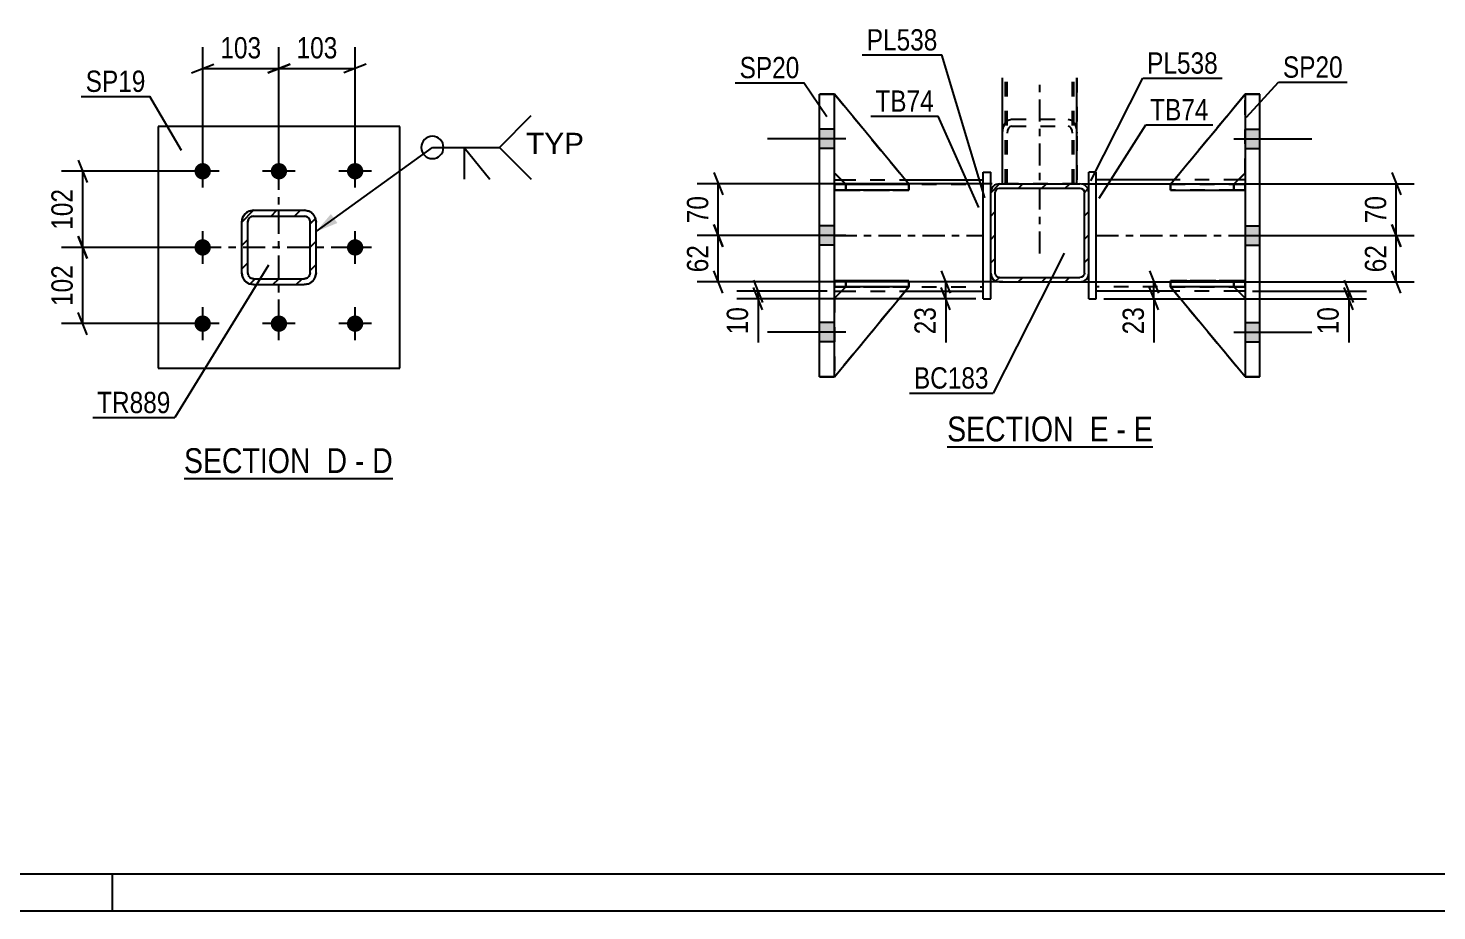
# Model space of a CAD drawing. Header units: millimetres. Extents: x -85 to 756, y -411 to 183.
# Drawn here: x 114.8 to 304.2, y -411.3 to -292.6 of the extents above; entities that cross this region are included whole.
import ezdxf

# ---------------------------------------------------------------- set-up
doc = ezdxf.new("R2010")
doc.units = ezdxf.units.MM
doc.linetypes.add('DXK_LINE_DOT2', pattern=[3.9198, 1.9599, -1.9599])
doc.linetypes.add('DXK_LINE_DOT3', pattern=[5.9187, 2.979, -0.9799, 0.9799, -0.9799])
doc.styles.add('Arial', font='ARIAL.TTF', dxfattribs={"height": 0.2})
doc.styles.add('Arial Narrow', font='ARIALN.TTF', dxfattribs={"height": 0.2})

# ---------------------------------------------------------------- blocks, each defined once
blk = doc.blocks.new('Unknown-814185790-18 - 1708')
at = {"color": 6, "linetype": 'Continuous'}
blk.add_line((238.38, -348.87), (266.03, -348.87), dxfattribs=at)
at = {"color": 0, "linetype": 'Continuous'}
for points in [[(256.49, -348.12), (256.49, -344.62), (238.38, -344.62), (238.38, -348.12)], [(260.1, -348.12), (260.1, -344.62), (257.54, -344.62), (257.54, -348.12)], [(262.42, -348.12), (262.42, -344.62), (261.15, -344.62), (261.15, -348.12)], [(266.03, -348.12), (266.03, -344.62), (263.47, -344.62), (263.47, -348.12)]]:
    blk.add_wipeout(points, dxfattribs=at)
at = {"color": 7, "linetype": 'Continuous', "style": 'Arial Narrow'}
for s, p in [('SECTION ', (238.38, -348.12)), ('E', (257.54, -348.12)), ('E', (263.47, -348.12)), ('-', (261.15, -348.12))]:
    blk.add_text(s, height=3.34, dxfattribs=at).set_placement(p)
blk = doc.blocks.new('Unknown-814185790-1133')
at = {"color": 5, "linetype": 'Continuous'}
for p, q in [((-79.85, -406.26), (751.15, -406.26)), ((126.15, -411.26), (126.15, -406.26)), ((-84.85, -411.26), (756.15, -411.26))]:
    blk.add_line(p, q, dxfattribs=at)
blk = doc.blocks.new('Unknown-814185790-16 - 2047')
at = {"color": 6, "linetype": 'Continuous'}
blk.add_line((135.76, -353.13), (163.83, -353.13), dxfattribs=at)
at = {"color": 0, "linetype": 'Continuous'}
for points in [[(153.87, -352.38), (153.87, -348.88), (135.76, -348.88), (135.76, -352.38)], [(157.69, -352.38), (157.69, -348.88), (154.92, -348.88), (154.92, -352.38)], [(160.01, -352.38), (160.01, -348.88), (158.74, -348.88), (158.74, -352.38)], [(163.83, -352.38), (163.83, -348.88), (161.06, -348.88), (161.06, -352.38)]]:
    blk.add_wipeout(points, dxfattribs=at)
at = {"color": 7, "linetype": 'Continuous', "style": 'Arial Narrow'}
for s, p in [('SECTION ', (135.76, -352.38)), ('D', (154.92, -352.38)), ('D', (161.06, -352.38)), ('-', (158.74, -352.38))]:
    blk.add_text(s, height=3.34, dxfattribs=at).set_placement(p)
blk = doc.blocks.new('Part-814185790-1843 - 1708')
at = {"color": 2, "linetype": 'Continuous'}
for p, q in [((278.43, -301.44), (280.43, -301.44)), ((278.43, -301.44), (278.43, -301.44)), ((278.43, -301.44), (278.43, -339.44)), ((280.43, -301.44), (280.43, -301.44)), ((280.43, -339.44), (280.43, -301.44)), ((280.43, -339.44), (278.43, -339.44))]:
    blk.add_line(p, q, dxfattribs=at)
at = {"color": 7, "linetype": 'DXK_LINE_DOT2'}
for p, q in [((280.43, -301.44), (278.43, -301.44)), ((278.43, -339.44), (278.43, -339.44)), ((278.43, -339.44), (280.43, -339.44)), ((280.43, -339.44), (280.43, -339.44))]:
    blk.add_line(p, q, dxfattribs=at)
blk = doc.blocks.new('Bolt-814185790-1746 - 1708')
at = {"linetype": 'Continuous'}
for points in [[(223.23, -308.74), (223.23, -306.14), (221.23, -306.14), (221.23, -308.74)], [(223.23, -308.74), (223.23, -306.14), (221.23, -306.14), (221.23, -308.74)], [(223.23, -308.74), (223.23, -306.14), (221.23, -306.14), (221.23, -308.74)], [(223.23, -321.74), (223.23, -319.14), (221.23, -319.14), (221.23, -321.74)], [(223.23, -321.74), (223.23, -319.14), (221.23, -319.14), (221.23, -321.74)], [(223.23, -334.74), (223.23, -332.14), (221.23, -332.14), (221.23, -334.74)], [(223.23, -334.74), (223.23, -332.14), (221.23, -332.14), (221.23, -334.74)], [(223.23, -334.74), (223.23, -332.14), (221.23, -332.14), (221.23, -334.74)]]:
    blk.add_hatch(color=1, dxfattribs=at).paths.add_polyline_path(points)
at = {"color": 1, "linetype": 'Continuous'}
for p, q in [((223.23, -306.14), (221.23, -306.14)), ((223.23, -306.14), (221.23, -306.14)), ((223.23, -306.14), (221.23, -306.14)), ((224.73, -307.44), (214.23, -307.44)), ((224.73, -307.44), (214.23, -307.44)), ((224.73, -307.44), (214.23, -307.44)), ((223.23, -308.74), (221.23, -308.74)), ((223.23, -308.74), (221.23, -308.74)), ((223.23, -308.74), (221.23, -308.74)), ((223.23, -319.14), (221.23, -319.14)), ((223.23, -319.14), (221.23, -319.14)), ((224.73, -320.44), (214.23, -320.44)), ((224.73, -320.44), (214.23, -320.44)), ((223.23, -321.74), (221.23, -321.74)), ((223.23, -321.74), (221.23, -321.74)), ((223.23, -332.14), (221.23, -332.14)), ((223.23, -332.14), (221.23, -332.14)), ((223.23, -332.14), (221.23, -332.14)), ((224.73, -333.44), (214.23, -333.44)), ((224.73, -333.44), (214.23, -333.44)), ((224.73, -333.44), (214.23, -333.44)), ((223.23, -334.74), (221.23, -334.74)), ((223.23, -334.74), (221.23, -334.74)), ((223.23, -334.74), (221.23, -334.74))]:
    blk.add_line(p, q, dxfattribs=at)
blk = doc.blocks.new('Part-814185790-1849 - 1708')
at = {"color": 2, "linetype": 'Continuous'}
for p, q in [((223.23, -301.43), (223.23, -301.43)), ((233.23, -313.54), (223.23, -301.44)), ((224.72, -313.53), (223.23, -312.04)), ((231.99, -313.54), (233.23, -313.54)), ((233.23, -313.54), (233.23, -313.54))]:
    blk.add_line(p, q, dxfattribs=at)
at = {"color": 7, "linetype": 'DXK_LINE_DOT2'}
for p, q in [((223.23, -301.43), (233.23, -313.54)), ((223.23, -301.44), (223.23, -301.43)), ((223.23, -312.04), (223.23, -301.43)), ((224.73, -313.54), (223.23, -312.04)), ((224.73, -313.54), (224.72, -313.53)), ((233.23, -313.54), (224.73, -313.54)), ((224.73, -313.54), (224.73, -313.54)), ((224.73, -313.54), (231.99, -313.54))]:
    blk.add_line(p, q, dxfattribs=at)
blk = doc.blocks.new('Bolt-814185790-1747 - 1708')
at = {"linetype": 'Continuous'}
for points in [[(280.43, -308.74), (280.43, -306.14), (278.43, -306.14), (278.43, -308.74)], [(280.43, -308.74), (280.43, -306.14), (278.43, -306.14), (278.43, -308.74)], [(280.43, -308.74), (280.43, -306.14), (278.43, -306.14), (278.43, -308.74)], [(280.43, -321.74), (280.43, -319.14), (278.43, -319.14), (278.43, -321.74)], [(280.43, -321.74), (280.43, -319.14), (278.43, -319.14), (278.43, -321.74)], [(280.43, -334.74), (280.43, -332.14), (278.43, -332.14), (278.43, -334.74)], [(280.43, -334.74), (280.43, -332.14), (278.43, -332.14), (278.43, -334.74)], [(280.43, -334.74), (280.43, -332.14), (278.43, -332.14), (278.43, -334.74)]]:
    blk.add_hatch(color=1, dxfattribs=at).paths.add_polyline_path(points)
at = {"color": 1, "linetype": 'Continuous'}
for p, q in [((278.43, -306.14), (280.43, -306.14)), ((278.43, -306.14), (280.43, -306.14)), ((278.43, -306.14), (280.43, -306.14)), ((276.93, -307.44), (287.43, -307.44)), ((276.93, -307.44), (287.43, -307.44)), ((276.93, -307.44), (287.43, -307.44)), ((278.43, -308.74), (280.43, -308.74)), ((278.43, -308.74), (280.43, -308.74)), ((278.43, -308.74), (280.43, -308.74)), ((278.43, -319.14), (280.43, -319.14)), ((278.43, -319.14), (280.43, -319.14)), ((276.93, -320.44), (287.43, -320.44)), ((276.93, -320.44), (287.43, -320.44)), ((278.43, -321.74), (280.43, -321.74)), ((278.43, -321.74), (280.43, -321.74)), ((278.43, -332.14), (280.43, -332.14)), ((278.43, -332.14), (280.43, -332.14)), ((278.43, -332.14), (280.43, -332.14)), ((276.93, -333.44), (287.43, -333.44)), ((276.93, -333.44), (287.43, -333.44)), ((276.93, -333.44), (287.43, -333.44)), ((278.43, -334.74), (280.43, -334.74)), ((278.43, -334.74), (280.43, -334.74)), ((278.43, -334.74), (280.43, -334.74))]:
    blk.add_line(p, q, dxfattribs=at)
blk = doc.blocks.new('Part-814185790-1844 - 1708')
at = {"color": 2, "linetype": 'Continuous'}
for p, q in [((223.23, -314.33), (223.23, -313.53)), ((223.23, -313.53), (231.99, -313.53)), ((233.23, -314.33), (223.23, -314.33)), ((223.23, -314.33), (223.23, -314.33)), ((233.23, -314.33), (233.23, -313.53)), ((233.23, -313.53), (233.23, -313.53))]:
    blk.add_line(p, q, dxfattribs=at)
at = {"color": 7, "linetype": 'DXK_LINE_DOT2'}
for p, q in [((224.73, -313.53), (223.23, -313.53)), ((223.23, -314.33), (224.73, -314.33)), ((224.73, -314.33), (224.73, -313.53)), ((224.73, -313.53), (233.23, -313.53)), ((224.73, -314.33), (233.23, -314.33))]:
    blk.add_line(p, q, dxfattribs=at)
blk = doc.blocks.new('Part-814185790-1838 - 1708')
at = {"color": 2, "linetype": 'Continuous'}
for p, q in [((221.23, -301.44), (221.23, -301.44)), ((221.23, -301.44), (223.23, -301.44)), ((221.23, -339.44), (221.23, -301.44)), ((223.23, -301.44), (223.23, -301.44)), ((223.23, -339.44), (223.23, -301.44)), ((223.23, -339.44), (221.23, -339.44))]:
    blk.add_line(p, q, dxfattribs=at)
at = {"color": 7, "linetype": 'DXK_LINE_DOT2'}
for p, q in [((223.23, -301.44), (221.23, -301.44)), ((221.23, -339.44), (221.23, -339.44)), ((221.23, -339.44), (223.23, -339.44)), ((223.23, -339.44), (223.23, -339.44))]:
    blk.add_line(p, q, dxfattribs=at)
blk = doc.blocks.new('Part-814185790-1845 - 1708')
at = {"color": 2, "linetype": 'Continuous'}
for p, q in [((223.23, -327.33), (223.23, -326.53)), ((233.23, -326.53), (223.23, -326.53)), ((233.23, -327.33), (223.23, -327.33)), ((223.23, -327.33), (223.23, -327.33)), ((233.23, -327.33), (233.23, -326.53))]:
    blk.add_line(p, q, dxfattribs=at)
at = {"color": 7, "linetype": 'DXK_LINE_DOT2'}
for p, q in [((224.73, -326.53), (223.23, -326.53)), ((223.23, -327.33), (224.73, -327.33)), ((224.73, -327.33), (224.73, -326.53)), ((233.23, -326.53), (224.73, -326.53)), ((224.73, -327.33), (233.23, -327.33))]:
    blk.add_line(p, q, dxfattribs=at)
blk = doc.blocks.new('Part-814185790-1910 - 1708')
at = {"linetype": 'Continuous'}
h = blk.add_hatch(dxfattribs=at)
h.set_pattern_fill('', scale=0.7, style=0, pattern_type=0)
h.set_pattern_definition([(45, (245.4337, -313.4762), (-1.57154, 1.57154), [])])
h.paths.add_polyline_path([(256.23, -313.48), (245.43, -313.48), (244.97, -313.57), (244.59, -313.83), (244.33, -314.22), (244.23, -314.68), (244.23, -325.48), (244.33, -325.94), (244.59, -326.32), (244.97, -326.58), (245.43, -326.68), (256.23, -326.68), (256.69, -326.58), (257.08, -326.32), (257.34, -325.94), (257.43, -325.48), (257.43, -314.68), (257.34, -314.22), (257.08, -313.83), (256.69, -313.57)])
h.paths.add_polyline_path([(256.79, -314.45), (256.83, -314.68), (256.83, -325.48), (256.79, -325.71), (256.66, -325.9), (256.46, -326.03), (256.23, -326.08), (245.43, -326.08), (245.2, -326.03), (245.01, -325.9), (244.88, -325.71), (244.83, -325.48), (244.83, -314.68), (244.88, -314.45), (245.01, -314.25), (245.2, -314.12), (245.43, -314.08), (256.23, -314.08), (256.46, -314.12), (256.66, -314.25)])
at = {"color": 2, "linetype": 'Continuous'}
for p, q in [((244.33, -314.22), (244.23, -314.68)), ((244.88, -314.45), (245.01, -314.25)), ((245.43, -313.48), (244.97, -313.57)), ((245.01, -314.25), (245.2, -314.12)), ((245.2, -314.12), (245.43, -314.08)), ((245.43, -313.48), (256.23, -313.48)), ((245.43, -314.08), (256.23, -314.08)), ((256.69, -313.57), (256.23, -313.48)), ((256.23, -314.08), (256.46, -314.12)), ((256.46, -314.12), (256.66, -314.25)), ((256.66, -314.25), (256.79, -314.45)), ((257.43, -314.68), (257.34, -314.22)), ((244.23, -325.48), (244.23, -314.68)), ((244.83, -314.68), (244.88, -314.45)), ((244.83, -325.48), (244.83, -314.68)), ((256.79, -314.45), (256.83, -314.68)), ((256.83, -325.48), (256.83, -314.68)), ((257.43, -325.48), (257.43, -314.68)), ((244.23, -325.48), (244.33, -325.94)), ((244.88, -325.71), (244.83, -325.48)), ((245.01, -325.9), (244.88, -325.71)), ((256.79, -325.71), (256.66, -325.9)), ((256.83, -325.48), (256.79, -325.71)), ((257.34, -325.94), (257.43, -325.48)), ((244.97, -326.58), (245.43, -326.68)), ((245.2, -326.03), (245.01, -325.9)), ((245.43, -326.08), (245.2, -326.03)), ((245.43, -326.08), (256.23, -326.08)), ((245.43, -326.68), (256.23, -326.68)), ((256.46, -326.03), (256.23, -326.08)), ((256.23, -326.68), (256.69, -326.58)), ((256.66, -325.9), (256.46, -326.03))]:
    blk.add_line(p, q, dxfattribs=at)
at = {"color": 7, "linetype": 'DXK_LINE_DOT3'}
blk.add_line((250.83, -320.08), (250.83, -320.08), dxfattribs=at)
at = {"color": 2, "linetype": 'Continuous'}
for centre, start, end in [((245.43, -314.68), 112.5, 157.5), ((256.23, -314.68), 22.5, 67.5), ((245.43, -325.48), 202.5, 247.5), ((256.23, -325.48), 292.5, 337.5)]:
    blk.add_arc(centre, 1.2, start, end, dxfattribs=at)
blk = doc.blocks.new('Part-814185790-1846 - 1708')
at = {"color": 7, "linetype": 'DXK_LINE_DOT2'}
for p, q in [((223.23, -313.53), (224.73, -313.53)), ((233.23, -313.53), (223.23, -313.53)), ((223.23, -313.53), (223.23, -313.53)), ((223.23, -313.53), (223.23, -314.33)), ((223.23, -313.53), (223.23, -314.33)), ((224.73, -314.33), (223.23, -314.33)), ((223.23, -314.33), (233.23, -314.33)), ((223.23, -314.33), (223.23, -314.33)), ((224.73, -313.53), (233.23, -313.53)), ((224.73, -313.53), (224.73, -314.33)), ((233.23, -314.33), (224.73, -314.33)), ((233.23, -313.53), (233.23, -314.33))]:
    blk.add_line(p, q, dxfattribs=at)
blk = doc.blocks.new('Part-814185790-1847 - 1708')
at = {"color": 7, "linetype": 'DXK_LINE_DOT2'}
for p, q in [((223.23, -326.53), (224.73, -326.53)), ((233.23, -326.53), (223.23, -326.53)), ((223.23, -326.53), (223.23, -326.53)), ((223.23, -326.53), (223.23, -327.33)), ((223.23, -326.53), (223.23, -327.33)), ((224.73, -327.33), (223.23, -327.33)), ((223.23, -327.33), (233.23, -327.33)), ((223.23, -327.33), (223.23, -327.33)), ((224.73, -326.53), (233.23, -326.53)), ((224.73, -326.53), (224.73, -327.33)), ((233.23, -327.33), (224.73, -327.33)), ((233.23, -326.53), (233.23, -327.33))]:
    blk.add_line(p, q, dxfattribs=at)
blk = doc.blocks.new('Part-814185790-1848 - 1708')
at = {"color": 7, "linetype": 'DXK_LINE_DOT2'}
for p, q in [((223.23, -312.04), (223.23, -301.43)), ((223.23, -301.43), (233.23, -313.54)), ((223.23, -301.43), (233.23, -313.54)), ((224.73, -313.54), (223.23, -312.04)), ((224.73, -313.54), (223.23, -312.04)), ((233.23, -313.54), (224.73, -313.54)), ((224.73, -313.54), (224.73, -313.54)), ((224.73, -313.54), (233.23, -313.54)), ((233.23, -313.54), (233.23, -313.54))]:
    blk.add_line(p, q, dxfattribs=at)
blk = doc.blocks.new('Part-814185790-1850 - 1708')
at = {"color": 7, "linetype": 'DXK_LINE_DOT2'}
for p, q in [((224.73, -327.35), (223.23, -328.85)), ((223.23, -339.43), (233.23, -327.35)), ((223.23, -328.85), (224.73, -327.35)), ((233.23, -327.35), (223.23, -339.43)), ((233.23, -327.35), (224.73, -327.35)), ((224.73, -327.35), (224.73, -327.35)), ((224.73, -327.35), (233.23, -327.35)), ((233.23, -327.35), (233.23, -327.35)), ((223.23, -328.85), (223.23, -339.43))]:
    blk.add_line(p, q, dxfattribs=at)
blk = doc.blocks.new('Part-814185790-1851 - 1708')
at = {"color": 2, "linetype": 'Continuous'}
for p, q in [((224.73, -327.35), (223.23, -328.85)), ((223.23, -339.43), (233.23, -327.35)), ((233.23, -327.35), (224.73, -327.35)), ((224.73, -327.35), (224.73, -327.35)), ((233.23, -327.35), (233.23, -327.35))]:
    blk.add_line(p, q, dxfattribs=at)
at = {"color": 7, "linetype": 'DXK_LINE_DOT2'}
for p, q in [((223.23, -328.85), (224.73, -327.35)), ((223.23, -339.43), (233.23, -327.35)), ((224.73, -327.35), (233.23, -327.35)), ((223.23, -328.85), (223.23, -339.43))]:
    blk.add_line(p, q, dxfattribs=at)
blk = doc.blocks.new('Part-814185790-1852 - 1708')
at = {"color": 2, "linetype": 'Continuous'}
for p, q in [((268.44, -313.53), (268.43, -313.53)), ((268.43, -313.53), (268.43, -314.33)), ((268.43, -314.33), (278.43, -314.33)), ((278.43, -313.53), (269.68, -313.53)), ((278.43, -313.53), (278.43, -313.53)), ((278.43, -313.53), (278.43, -314.33))]:
    blk.add_line(p, q, dxfattribs=at)
at = {"color": 7, "linetype": 'DXK_LINE_DOT2'}
for p, q in [((268.43, -314.33), (276.93, -314.33)), ((269.68, -313.53), (268.44, -313.53)), ((276.93, -313.53), (268.44, -313.53)), ((276.93, -313.53), (278.43, -313.53)), ((276.93, -313.53), (276.93, -314.33)), ((276.93, -314.33), (278.43, -314.33)), ((278.43, -313.53), (278.43, -313.53))]:
    blk.add_line(p, q, dxfattribs=at)
blk = doc.blocks.new('Part-814185790-1853 - 1708')
at = {"color": 2, "linetype": 'Continuous'}
for p, q in [((268.43, -326.53), (278.43, -326.53)), ((268.43, -326.53), (268.43, -327.33)), ((278.43, -327.33), (268.43, -327.33)), ((278.43, -326.53), (278.43, -326.53)), ((278.43, -327.33), (278.43, -326.53))]:
    blk.add_line(p, q, dxfattribs=at)
at = {"color": 7, "linetype": 'DXK_LINE_DOT2'}
for p, q in [((276.93, -326.53), (268.43, -326.53)), ((268.43, -327.33), (276.93, -327.33)), ((278.43, -326.53), (276.93, -326.53)), ((276.93, -326.53), (276.93, -327.33)), ((276.93, -327.33), (278.43, -327.33)), ((278.43, -326.53), (278.43, -326.53))]:
    blk.add_line(p, q, dxfattribs=at)
blk = doc.blocks.new('Part-814185790-1854 - 1708')
at = {"color": 7, "linetype": 'DXK_LINE_DOT2'}
for p, q in [((268.43, -314.33), (268.43, -313.53)), ((268.43, -313.53), (276.93, -313.53)), ((278.43, -313.53), (268.43, -313.53)), ((276.93, -314.33), (268.43, -314.33)), ((268.43, -314.33), (278.43, -314.33)), ((276.93, -314.33), (276.93, -313.53)), ((276.93, -313.53), (278.43, -313.53)), ((278.43, -314.33), (276.93, -314.33)), ((278.43, -314.33), (278.43, -313.53)), ((278.43, -314.33), (278.43, -313.53)), ((278.43, -313.53), (278.43, -313.53)), ((278.43, -314.33), (278.43, -314.33))]:
    blk.add_line(p, q, dxfattribs=at)
blk = doc.blocks.new('Part-814185790-1855 - 1708')
at = {"color": 7, "linetype": 'DXK_LINE_DOT2'}
for p, q in [((268.43, -327.33), (268.43, -326.53)), ((268.43, -326.53), (276.93, -326.53)), ((278.43, -326.53), (268.43, -326.53)), ((276.93, -327.33), (268.43, -327.33)), ((268.43, -327.33), (278.43, -327.33)), ((276.93, -327.33), (276.93, -326.53)), ((276.93, -326.53), (278.43, -326.53)), ((278.43, -327.33), (276.93, -327.33)), ((278.43, -327.33), (278.43, -326.53)), ((278.43, -327.33), (278.43, -326.53)), ((278.43, -326.53), (278.43, -326.53)), ((278.43, -327.33), (278.43, -327.33))]:
    blk.add_line(p, q, dxfattribs=at)
blk = doc.blocks.new('Part-814185790-1920 - 1708')
at = {"color": 2, "linetype": 'Continuous'}
for p, q in [((245.83, -313.48), (245.83, -299.23)), ((255.83, -313.48), (255.83, -299.23))]:
    blk.add_line(p, q, dxfattribs=at)
at = {"color": 7, "linetype": 'DXK_LINE_DOT2'}
for p, q in [((246.43, -313.48), (246.43, -299.23)), ((255.23, -313.48), (255.23, -299.23)), ((246.19, -305.34), (246.57, -304.94)), ((246.57, -304.94), (247.03, -304.8)), ((247.03, -304.8), (254.63, -304.8)), ((254.63, -304.8), (255.09, -304.94)), ((255.09, -304.94), (255.48, -305.34)), ((245.83, -306.66), (245.93, -305.95)), ((245.93, -305.95), (246.19, -305.34)), ((246.48, -306.3), (246.43, -306.66)), ((246.61, -306), (246.48, -306.3)), ((246.8, -305.8), (246.61, -306)), ((247.03, -305.73), (246.8, -305.8)), ((247.03, -305.73), (254.63, -305.73)), ((254.86, -305.8), (254.63, -305.73)), ((255.06, -306), (254.86, -305.8)), ((255.19, -306.3), (255.06, -306)), ((255.23, -306.66), (255.19, -306.3)), ((255.48, -305.34), (255.74, -305.95)), ((255.74, -305.95), (255.83, -306.66)), ((255.83, -313.48), (245.83, -313.48))]:
    blk.add_line(p, q, dxfattribs=at)
blk = doc.blocks.new('Part-814185790-1856 - 1708')
at = {"color": 7, "linetype": 'DXK_LINE_DOT2'}
for p, q in [((278.43, -301.43), (268.43, -313.54)), ((268.43, -313.54), (278.43, -301.43)), ((278.43, -312.04), (278.43, -301.43)), ((276.93, -313.54), (278.43, -312.04)), ((276.93, -313.54), (278.43, -312.04)), ((268.43, -313.54), (276.93, -313.54)), ((268.43, -313.54), (268.43, -313.54)), ((276.93, -313.54), (268.43, -313.54)), ((276.93, -313.54), (276.93, -313.54))]:
    blk.add_line(p, q, dxfattribs=at)
blk = doc.blocks.new('Part-814185790-1921 - 1708')
at = {"color": 7, "linetype": 'DXK_LINE_DOT2'}
for p, q in [((245.83, -313.48), (245.83, -299.23)), ((246.23, -313.48), (246.23, -299.23)), ((255.43, -313.48), (255.43, -299.23)), ((255.83, -299.23), (255.83, -313.48)), ((255.83, -313.48), (245.83, -313.48))]:
    blk.add_line(p, q, dxfattribs=at)
at = {"color": 7, "linetype": 'DXK_LINE_DOT3'}
blk.add_line((250.83, -322.87), (250.83, -299.23), dxfattribs=at)
blk = doc.blocks.new('Part-814185790-1857 - 1708')
at = {"color": 7, "linetype": 'DXK_LINE_DOT2'}
for p, q in [((278.43, -301.43), (268.43, -313.54)), ((278.43, -301.44), (278.43, -301.43)), ((278.43, -312.04), (278.43, -301.43)), ((276.93, -313.54), (278.43, -312.04)), ((276.93, -313.54), (268.43, -313.54)), ((276.93, -313.54), (269.68, -313.54)), ((276.93, -313.54), (276.94, -313.53)), ((276.93, -313.54), (276.93, -313.54))]:
    blk.add_line(p, q, dxfattribs=at)
at = {"color": 2, "linetype": 'Continuous'}
for p, q in [((268.43, -313.54), (278.43, -301.44)), ((278.43, -301.43), (278.43, -301.43)), ((276.94, -313.53), (278.43, -312.04)), ((269.68, -313.54), (268.43, -313.54)), ((268.43, -313.54), (268.43, -313.54))]:
    blk.add_line(p, q, dxfattribs=at)
blk = doc.blocks.new('Part-814185790-1858 - 1708')
at = {"color": 7, "linetype": 'DXK_LINE_DOT2'}
for p, q in [((268.43, -327.35), (276.93, -327.35)), ((278.43, -339.43), (268.43, -327.35)), ((268.43, -327.35), (268.43, -327.35)), ((276.93, -327.35), (268.43, -327.35)), ((268.43, -327.35), (278.43, -339.43)), ((276.93, -327.35), (278.43, -328.85)), ((276.93, -327.35), (276.93, -327.35)), ((278.43, -328.85), (276.93, -327.35)), ((278.43, -328.85), (278.43, -339.43))]:
    blk.add_line(p, q, dxfattribs=at)
blk = doc.blocks.new('Part-814185790-1859 - 1708')
at = {"color": 2, "linetype": 'Continuous'}
for p, q in [((268.43, -327.35), (268.43, -327.35)), ((276.93, -327.35), (268.43, -327.35)), ((278.43, -339.43), (268.43, -327.35)), ((276.93, -327.35), (276.93, -327.35)), ((276.93, -327.35), (278.43, -328.85))]:
    blk.add_line(p, q, dxfattribs=at)
at = {"color": 7, "linetype": 'DXK_LINE_DOT2'}
for p, q in [((268.43, -327.35), (276.93, -327.35)), ((278.43, -339.43), (268.43, -327.35)), ((276.93, -327.35), (278.43, -328.85)), ((278.43, -328.85), (278.43, -339.43))]:
    blk.add_line(p, q, dxfattribs=at)
blk = doc.blocks.new('Part-814185790-1874 - 1708')
at = {"color": 2, "linetype": 'Continuous'}
for p, q in [((223.23, -312.94), (224.12, -312.94)), ((232.73, -312.94), (243.23, -312.94)), ((223.23, -327.94), (224.14, -327.94)), ((232.74, -327.94), (243.23, -327.94))]:
    blk.add_line(p, q, dxfattribs=at)
at = {"color": 7, "linetype": 'DXK_LINE_DOT2'}
for p, q in [((223.23, -327.94), (223.23, -312.94)), ((223.23, -313.54), (243.23, -313.54)), ((224.12, -312.94), (232.73, -312.94)), ((243.23, -327.94), (243.23, -312.94)), ((223.23, -327.34), (243.23, -327.34)), ((224.14, -327.94), (232.74, -327.94))]:
    blk.add_line(p, q, dxfattribs=at)
at = {"color": 7, "linetype": 'DXK_LINE_DOT3'}
blk.add_line((223.23, -320.44), (243.23, -320.44), dxfattribs=at)
blk = doc.blocks.new('Part-814185790-1889 - 1708')
at = {"color": 2, "linetype": 'Continuous'}
for p, q in [((243.23, -328.93), (243.23, -311.93)), ((243.23, -311.93), (244.23, -311.93)), ((244.23, -314.68), (244.23, -311.93)), ((244.23, -328.93), (244.23, -325.48)), ((243.23, -328.93), (244.23, -328.93))]:
    blk.add_line(p, q, dxfattribs=at)
at = {"color": 7, "linetype": 'DXK_LINE_DOT2'}
blk.add_line((244.23, -325.48), (244.23, -314.68), dxfattribs=at)
blk = doc.blocks.new('Part-814185790-1894 - 1708')
at = {"color": 2, "linetype": 'Continuous'}
for p, q in [((258.43, -311.93), (257.43, -311.93)), ((257.43, -314.68), (257.43, -311.93)), ((258.43, -328.93), (258.43, -311.93)), ((257.43, -328.93), (257.43, -325.48)), ((257.43, -328.93), (258.43, -328.93))]:
    blk.add_line(p, q, dxfattribs=at)
at = {"color": 7, "linetype": 'DXK_LINE_DOT2'}
blk.add_line((257.43, -325.48), (257.43, -314.68), dxfattribs=at)
blk = doc.blocks.new('Part-814185790-1899 - 1708')
at = {"color": 2, "linetype": 'Continuous'}
for p, q in [((268.94, -312.94), (258.43, -312.94)), ((278.43, -312.94), (277.54, -312.94)), ((268.92, -327.94), (258.43, -327.94)), ((278.43, -327.94), (277.52, -327.94))]:
    blk.add_line(p, q, dxfattribs=at)
at = {"color": 7, "linetype": 'DXK_LINE_DOT2'}
for p, q in [((258.43, -327.94), (258.43, -312.94)), ((278.43, -313.54), (258.43, -313.54)), ((277.54, -312.94), (268.94, -312.94)), ((278.43, -312.94), (278.43, -327.94)), ((278.43, -327.34), (258.43, -327.34)), ((277.52, -327.94), (268.92, -327.94))]:
    blk.add_line(p, q, dxfattribs=at)
at = {"color": 7, "linetype": 'DXK_LINE_DOT3'}
blk.add_line((258.43, -320.44), (278.43, -320.44), dxfattribs=at)
blk = doc.blocks.new('Bolt-814185790-2056 - 2047')
at = {"linetype": 'Continuous'}
for points in [[(138.27, -312.89, -1), (138.27, -310.69, -1)], [(148.52, -312.89, -1), (148.52, -310.69, -1)], [(158.77, -312.89, -1), (158.77, -310.69, -1)], [(138.27, -323.14, -1), (138.27, -320.94, -1)], [(158.77, -323.14, -1), (158.77, -320.94, -1)], [(138.27, -333.39, -1), (138.27, -331.19, -1)], [(148.52, -333.39, -1), (148.52, -331.19, -1)], [(158.77, -333.39, -1), (158.77, -331.19, -1)]]:
    blk.add_hatch(color=1, dxfattribs=at).paths.add_polyline_path(points)
at = {"color": 1, "linetype": 'Continuous'}
for p, q in [((138.27, -313.99), (138.27, -309.59)), ((148.52, -313.99), (148.52, -309.59)), ((158.77, -313.99), (158.77, -309.59)), ((140.47, -311.79), (136.07, -311.79)), ((150.72, -311.79), (146.32, -311.79)), ((160.97, -311.79), (156.57, -311.79)), ((138.27, -324.24), (138.27, -319.84)), ((158.77, -324.24), (158.77, -319.84)), ((140.47, -322.04), (136.07, -322.04)), ((160.97, -322.04), (156.57, -322.04)), ((138.27, -334.49), (138.27, -330.09)), ((148.52, -334.49), (148.52, -330.09)), ((158.77, -334.49), (158.77, -330.09)), ((140.47, -332.29), (136.07, -332.29)), ((150.72, -332.29), (146.32, -332.29)), ((160.97, -332.29), (156.57, -332.29))]:
    blk.add_line(p, q, dxfattribs=at)
blk = doc.blocks.new('Part-814185790-2195 - 2047')
at = {"color": 2, "linetype": 'Continuous'}
for p, q in [((164.77, -305.79), (132.27, -305.79)), ((132.27, -305.79), (132.27, -338.29)), ((164.77, -338.29), (164.77, -305.79)), ((132.27, -338.29), (164.77, -338.29))]:
    blk.add_line(p, q, dxfattribs=at)
blk = doc.blocks.new('Part-814185790-2075 - 2047')
at = {"linetype": 'Continuous'}
h = blk.add_hatch(dxfattribs=at)
h.set_pattern_fill('', scale=0.7, style=0, pattern_type=0)
h.set_pattern_definition([(45, (145.12, -317.0383), (-1.57154, 1.57154), [])])
h.paths.add_polyline_path([(151.92, -317.04), (145.12, -317.04), (144.51, -317.16), (143.99, -317.51), (143.64, -318.03), (143.52, -318.64), (143.52, -325.44), (143.64, -326.05), (143.99, -326.57), (144.51, -326.92), (145.12, -327.04), (151.92, -327.04), (152.53, -326.92), (153.05, -326.57), (153.4, -326.05), (153.52, -325.44), (153.52, -318.64), (153.4, -318.03), (153.05, -317.51), (152.53, -317.16)])
h.paths.add_polyline_path([(152.66, -318.33), (152.72, -318.64), (152.72, -325.44), (152.66, -325.74), (152.49, -326), (152.23, -326.18), (151.92, -326.24), (145.12, -326.24), (144.81, -326.18), (144.55, -326), (144.38, -325.74), (144.32, -325.44), (144.32, -318.64), (144.38, -318.33), (144.55, -318.07), (144.81, -317.9), (145.12, -317.84), (151.92, -317.84), (152.23, -317.9), (152.49, -318.07)])
at = {"color": 7, "linetype": 'DXK_LINE_DOT3'}
for p, q in [((148.52, -332.04), (148.52, -312.04)), ((158.52, -322.04), (138.52, -322.04))]:
    blk.add_line(p, q, dxfattribs=at)
at = {"color": 7, "linetype": 'DXK_LINE_DOT2'}
for p, q in [((143.52, -318.64), (143.64, -318.03)), ((144.51, -317.16), (145.12, -317.04)), ((145.12, -317.84), (144.81, -317.9)), ((145.12, -317.04), (151.92, -317.04)), ((145.12, -317.84), (151.92, -317.84)), ((151.92, -317.04), (152.53, -317.16)), ((152.23, -317.9), (151.92, -317.84)), ((153.4, -318.03), (153.52, -318.64)), ((143.52, -325.44), (143.52, -318.64)), ((144.38, -318.33), (144.32, -318.64)), ((144.32, -325.44), (144.32, -318.64)), ((152.72, -318.64), (152.66, -318.33)), ((152.72, -325.44), (152.72, -318.64)), ((153.52, -325.44), (153.52, -318.64)), ((143.64, -326.05), (143.52, -325.44)), ((144.32, -325.44), (144.38, -325.74)), ((152.66, -325.74), (152.72, -325.44)), ((153.52, -325.44), (153.4, -326.05)), ((145.12, -327.04), (144.51, -326.92)), ((144.81, -326.18), (145.12, -326.24)), ((145.12, -326.24), (151.92, -326.24)), ((145.12, -327.04), (151.92, -327.04)), ((151.92, -326.24), (152.23, -326.18)), ((152.53, -326.92), (151.92, -327.04))]:
    blk.add_line(p, q, dxfattribs=at)
at = {"color": 2, "linetype": 'Continuous'}
for p, q in [((143.64, -318.03), (143.52, -318.64)), ((145.12, -317.04), (144.51, -317.16)), ((144.81, -317.9), (145.12, -317.84)), ((145.12, -317.04), (151.92, -317.04)), ((145.12, -317.84), (151.92, -317.84)), ((152.53, -317.16), (151.92, -317.04)), ((151.92, -317.84), (152.23, -317.9)), ((153.52, -318.64), (153.4, -318.03)), ((143.52, -325.44), (143.52, -318.64)), ((144.32, -318.64), (144.38, -318.33)), ((144.32, -325.44), (144.32, -318.64)), ((152.66, -318.33), (152.72, -318.64)), ((152.72, -325.44), (152.72, -318.64)), ((153.52, -325.44), (153.52, -318.64)), ((143.52, -325.44), (143.64, -326.05)), ((144.38, -325.74), (144.32, -325.44)), ((152.72, -325.44), (152.66, -325.74)), ((153.4, -326.05), (153.52, -325.44)), ((144.51, -326.92), (145.12, -327.04)), ((145.12, -326.24), (144.81, -326.18)), ((145.12, -326.24), (151.92, -326.24)), ((145.12, -327.04), (151.92, -327.04)), ((152.23, -326.18), (151.92, -326.24)), ((151.92, -327.04), (152.53, -326.92))]:
    blk.add_line(p, q, dxfattribs=at)
at = {"color": 7, "linetype": 'DXK_LINE_DOT2'}
for centre, radius, start, end in [((145.12, -318.64), 1.6, 112.5, 157.5), ((145.12, -318.64), 0.8, 112.5, 157.5), ((151.92, -318.64), 0.8, 22.5, 67.5), ((151.92, -318.64), 1.6, 22.5, 67.5), ((145.12, -325.44), 0.8, 202.5, 247.5), ((151.92, -325.44), 0.8, 292.5, 337.5), ((145.12, -325.44), 1.6, 202.5, 247.5), ((151.92, -325.44), 1.6, 292.5, 337.5)]:
    blk.add_arc(centre, radius, start, end, dxfattribs=at)
at = {"color": 2, "linetype": 'Continuous'}
for centre, radius, start, end in [((145.12, -318.64), 1.6, 112.5, 157.5), ((145.12, -318.64), 0.8, 112.5, 157.5), ((151.92, -318.64), 0.8, 22.5, 67.5), ((151.92, -318.64), 1.6, 22.5, 67.5), ((145.12, -325.44), 0.8, 202.5, 247.5), ((151.92, -325.44), 0.8, 292.5, 337.5), ((145.12, -325.44), 1.6, 202.5, 247.5), ((151.92, -325.44), 1.6, 292.5, 337.5)]:
    blk.add_arc(centre, radius, start, end, dxfattribs=at)
blk = doc.blocks.new('StraightDimension-814185790-2009 - 1708')
at = {"color": 7, "linetype": 'Continuous'}
for p, q in [((237.59, -325.18), (238.79, -328.18)), ((245.88, -326.68), (235.34, -326.68)), ((238.79, -330.43), (237.59, -327.43)), ((238.19, -328.93), (238.19, -326.68)), ((242.23, -328.93), (235.34, -328.93))]:
    blk.add_line(p, q, dxfattribs=at)
at = {"color": 0}
blk.add_wipeout([(237.44, -329.46), (233.24, -329.46), (233.24, -334.32), (237.44, -334.32)], dxfattribs=at)
at = {"color": 7, "linetype": 'Continuous'}
blk.add_line((238.19, -328.93), (238.19, -334.84), dxfattribs=at)
blk.add_line((238.19, -328.93), (238.19, -334.84), dxfattribs=at)
at = {"color": 3, "style": 'Arial Narrow'}
blk.add_text('23', height=2.863, rotation=90.0002, dxfattribs=at).set_placement((236.84, -333.72))
blk = doc.blocks.new('StraightDimension-814185790-1976 - 1708')
at = {"color": 7, "linetype": 'Continuous'}
for p, q in [((265.58, -325.18), (266.78, -328.18)), ((255.98, -326.68), (268.58, -326.68)), ((266.78, -330.43), (265.58, -327.43)), ((266.18, -328.93), (266.18, -326.68)), ((259.43, -328.93), (268.58, -328.93))]:
    blk.add_line(p, q, dxfattribs=at)
at = {"color": 0}
blk.add_wipeout([(265.43, -329.46), (261.23, -329.46), (261.23, -334.32), (265.43, -334.32)], dxfattribs=at)
at = {"color": 7, "linetype": 'Continuous'}
blk.add_line((266.18, -328.93), (266.18, -334.84), dxfattribs=at)
blk.add_line((266.18, -328.93), (266.18, -334.84), dxfattribs=at)
at = {"color": 3, "style": 'Arial Narrow'}
blk.add_text('23', height=2.863, rotation=90.0002, dxfattribs=at).set_placement((264.83, -333.72))
blk = doc.blocks.new('StraightDimension-814185790-1987 - 1708')
at = {"color": 7, "linetype": 'Continuous'}
for p, q in [((207, -318.94), (208.2, -321.94)), ((214.98, -320.44), (204.75, -320.44)), ((207.6, -326.68), (207.6, -320.44)), ((208.2, -328.18), (207, -325.18)), ((244.43, -326.68), (204.75, -326.68))]:
    blk.add_line(p, q, dxfattribs=at)
at = {"color": 0}
blk.add_wipeout([(206.85, -321.13), (202.65, -321.13), (202.65, -325.98), (206.85, -325.98)], dxfattribs=at)
at = {"color": 3, "style": 'Arial Narrow'}
blk.add_text('62', height=2.863, rotation=90.0002, dxfattribs=at).set_placement((206.25, -325.38))
blk = doc.blocks.new('StraightDimension-814185790-1954 - 1708')
at = {"color": 7, "linetype": 'Continuous'}
for p, q in [((298.16, -311.98), (299.36, -314.98)), ((256.52, -313.48), (301.16, -313.48)), ((298.76, -320.44), (298.76, -313.48)), ((299.36, -321.94), (298.16, -318.94)), ((286.21, -320.44), (301.16, -320.44))]:
    blk.add_line(p, q, dxfattribs=at)
at = {"color": 0}
blk.add_wipeout([(298.01, -314.53), (293.81, -314.53), (293.81, -319.38), (298.01, -319.38)], dxfattribs=at)
at = {"color": 3, "style": 'Arial Narrow'}
blk.add_text('70', height=2.863, rotation=90.0002, dxfattribs=at).set_placement((297.41, -318.78))
blk = doc.blocks.new('StraightDimension-814185790-1932 - 1708')
at = {"color": 7, "linetype": 'Continuous'}
for p, q in [((212.35, -326.44), (213.55, -329.44)), ((213.55, -330.43), (212.35, -327.43)), ((222.23, -327.94), (210.1, -327.94)), ((242.23, -328.93), (210.1, -328.93)), ((212.95, -328.93), (212.95, -327.94))]:
    blk.add_line(p, q, dxfattribs=at)
at = {"color": 0}
blk.add_wipeout([(212.2, -329.46), (208, -329.46), (208, -334.32), (212.2, -334.32)], dxfattribs=at)
at = {"color": 7, "linetype": 'Continuous'}
blk.add_line((212.95, -328.93), (212.95, -334.84), dxfattribs=at)
blk.add_line((212.95, -328.93), (212.95, -334.84), dxfattribs=at)
at = {"color": 3, "style": 'Arial Narrow'}
blk.add_text('10', height=2.863, rotation=90.0002, dxfattribs=at).set_placement((211.6, -333.72))
blk = doc.blocks.new('StraightDimension-814185790-1943 - 1708')
at = {"color": 7, "linetype": 'Continuous'}
for p, q in [((291.77, -326.44), (292.97, -329.44)), ((292.97, -330.43), (291.77, -327.43)), ((259.43, -328.93), (294.77, -328.93)), ((279.43, -327.94), (294.77, -327.94)), ((292.37, -328.93), (292.37, -327.94))]:
    blk.add_line(p, q, dxfattribs=at)
at = {"color": 0}
blk.add_wipeout([(291.62, -329.46), (287.42, -329.46), (287.42, -334.32), (291.62, -334.32)], dxfattribs=at)
at = {"color": 7, "linetype": 'Continuous'}
blk.add_line((292.37, -328.93), (292.37, -334.84), dxfattribs=at)
blk.add_line((292.37, -328.93), (292.37, -334.84), dxfattribs=at)
at = {"color": 3, "style": 'Arial Narrow'}
blk.add_text('10', height=2.863, rotation=90.0002, dxfattribs=at).set_placement((291.02, -333.72))
blk = doc.blocks.new('StraightDimension-814185790-1965 - 1708')
at = {"color": 7, "linetype": 'Continuous'}
for p, q in [((298.16, -318.94), (299.36, -321.94)), ((286.21, -320.44), (301.16, -320.44)), ((298.76, -326.68), (298.76, -320.44)), ((299.36, -328.18), (298.16, -325.18)), ((255.85, -326.68), (301.16, -326.68))]:
    blk.add_line(p, q, dxfattribs=at)
at = {"color": 0}
blk.add_wipeout([(298.01, -321.13), (293.81, -321.13), (293.81, -325.98), (298.01, -325.98)], dxfattribs=at)
at = {"color": 3, "style": 'Arial Narrow'}
blk.add_text('62', height=2.863, rotation=90.0002, dxfattribs=at).set_placement((297.41, -325.38))
blk = doc.blocks.new('StraightDimension-814185790-1997 - 1708')
at = {"color": 7, "linetype": 'Continuous'}
for p, q in [((207, -311.98), (208.2, -314.98)), ((244.43, -313.48), (204.75, -313.48)), ((207.6, -320.44), (207.6, -313.48)), ((208.2, -321.94), (207, -318.94)), ((214.98, -320.44), (204.75, -320.44))]:
    blk.add_line(p, q, dxfattribs=at)
at = {"color": 0}
blk.add_wipeout([(206.85, -314.53), (202.65, -314.53), (202.65, -319.38), (206.85, -319.38)], dxfattribs=at)
at = {"color": 3, "style": 'Arial Narrow'}
blk.add_text('70', height=2.863, rotation=90.0002, dxfattribs=at).set_placement((206.25, -318.78))
blk = doc.blocks.new('StraightDimension-814185790-12772 - 2047')
at = {"color": 7, "linetype": 'Continuous'}
for p, q in [((138.27, -310.79), (138.27, -295.12)), ((148.52, -310.79), (148.52, -295.12)), ((136.77, -298.57), (139.77, -297.37)), ((150.02, -297.37), (147.02, -298.57)), ((138.27, -297.97), (148.52, -297.97))]:
    blk.add_line(p, q, dxfattribs=at)
at = {"color": 0}
blk.add_wipeout([(146.74, -297.22), (146.74, -293.02), (140.05, -293.02), (140.05, -297.22)], dxfattribs=at)
at = {"color": 3, "style": 'Arial Narrow'}
blk.add_text('103', height=2.863, dxfattribs=at).set_placement((140.65, -296.62))
blk = doc.blocks.new('StraightDimension-814185790-12774 - 2047')
at = {"color": 7, "linetype": 'Continuous'}
for p, q in [((148.52, -310.79), (148.52, -295.12)), ((158.77, -310.79), (158.77, -295.12)), ((147.02, -298.57), (150.02, -297.37)), ((160.27, -297.37), (157.27, -298.57)), ((148.52, -297.97), (158.77, -297.97))]:
    blk.add_line(p, q, dxfattribs=at)
at = {"color": 0}
blk.add_wipeout([(156.99, -297.22), (156.99, -293.02), (150.3, -293.02), (150.3, -297.22)], dxfattribs=at)
at = {"color": 3, "style": 'Arial Narrow'}
blk.add_text('103', height=2.863, dxfattribs=at).set_placement((150.9, -296.62))
blk = doc.blocks.new('StraightDimension-814185790-12776 - 2047')
at = {"color": 7, "linetype": 'Continuous'}
for p, q in [((121.54, -320.54), (122.74, -323.54)), ((137.27, -322.04), (119.29, -322.04)), ((122.14, -332.29), (122.14, -322.04)), ((122.74, -333.79), (121.54, -330.79)), ((137.27, -332.29), (119.29, -332.29))]:
    blk.add_line(p, q, dxfattribs=at)
at = {"color": 0}
blk.add_wipeout([(121.39, -323.82), (117.19, -323.82), (117.19, -330.51), (121.39, -330.51)], dxfattribs=at)
at = {"color": 3, "style": 'Arial Narrow'}
blk.add_text('102', height=2.863, rotation=90.0002, dxfattribs=at).set_placement((120.79, -329.91))
blk = doc.blocks.new('StraightDimension-814185790-12778 - 2047')
at = {"color": 7, "linetype": 'Continuous'}
for p, q in [((121.54, -310.29), (122.74, -313.29)), ((137.27, -311.79), (119.29, -311.79)), ((122.14, -322.04), (122.14, -311.79)), ((122.74, -323.54), (121.54, -320.54)), ((137.27, -322.04), (119.29, -322.04))]:
    blk.add_line(p, q, dxfattribs=at)
at = {"color": 0}
blk.add_wipeout([(121.39, -313.57), (117.19, -313.57), (117.19, -320.26), (121.39, -320.26)], dxfattribs=at)
at = {"color": 3, "style": 'Arial Narrow'}
blk.add_text('102', height=2.863, rotation=90.0002, dxfattribs=at).set_placement((120.79, -319.66))
blk = doc.blocks.new('Mark-814185790-1834 - 1708')
at = {"color": 0}
blk.add_wipeout([(218.51, -299.28), (218.51, -296.28), (210.47, -296.28), (210.47, -299.28)], dxfattribs=at)
blk.add_wipeout([(218.51, -299.28), (218.51, -296.28), (210.47, -296.28), (210.47, -299.28)], dxfattribs=at)
at = {"color": 30, "linetype": 'Continuous'}
for p in [(209.87, -299.88), (222.2, -304.46)]:
    blk.add_line(p, (219.11, -299.88), dxfattribs=at)
at = {"color": 3, "style": 'Arial Narrow'}
blk.add_text('SP20', height=2.863, dxfattribs=at).set_placement((210.47, -299.28))
blk = doc.blocks.new('Mark-814185790-1839 - 1708')
at = {"color": 0}
blk.add_wipeout([(291.57, -299.21), (291.57, -296.21), (283.53, -296.21), (283.53, -299.21)], dxfattribs=at)
blk.add_wipeout([(291.57, -299.21), (291.57, -296.21), (283.53, -296.21), (283.53, -299.21)], dxfattribs=at)
at = {"color": 30, "linetype": 'Continuous'}
for p, q in [((278.65, -304.52), (282.93, -299.81)), ((282.93, -299.81), (292.17, -299.81))]:
    blk.add_line(p, q, dxfattribs=at)
at = {"color": 3, "style": 'Arial Narrow'}
blk.add_text('SP20', height=2.863, dxfattribs=at).set_placement((283.53, -299.21))
blk = doc.blocks.new('Mark-814185790-1870 - 1708')
at = {"color": 0}
blk.add_wipeout([(236.57, -303.79), (236.57, -300.79), (228.72, -300.79), (228.72, -303.79)], dxfattribs=at)
blk.add_wipeout([(236.57, -303.79), (236.57, -300.79), (228.72, -300.79), (228.72, -303.79)], dxfattribs=at)
at = {"color": 30, "linetype": 'Continuous'}
for p in [(228.12, -304.39), (242.65, -316.66)]:
    blk.add_line(p, (237.17, -304.39), dxfattribs=at)
at = {"color": 3, "style": 'Arial Narrow'}
blk.add_text('TB74', height=2.863, dxfattribs=at).set_placement((228.72, -303.79))
blk = doc.blocks.new('Mark-814185790-1885 - 1708')
at = {"color": 0}
blk.add_wipeout([(237.08, -295.55), (237.08, -292.55), (227.57, -292.55), (227.57, -295.55)], dxfattribs=at)
blk.add_wipeout([(237.08, -295.55), (237.08, -292.55), (227.57, -292.55), (227.57, -295.55)], dxfattribs=at)
at = {"color": 30, "linetype": 'Continuous'}
for p in [(226.97, -296.15), (243.46, -315.36)]:
    blk.add_line(p, (237.68, -296.15), dxfattribs=at)
at = {"color": 3, "style": 'Arial Narrow'}
blk.add_text('PL538', height=2.863, dxfattribs=at).set_placement((227.57, -295.55))
blk = doc.blocks.new('Mark-814185790-1890 - 1708')
at = {"color": 0}
blk.add_wipeout([(274.77, -298.67), (274.77, -295.67), (265.27, -295.67), (265.27, -298.67)], dxfattribs=at)
blk.add_wipeout([(274.77, -298.67), (274.77, -295.67), (265.27, -295.67), (265.27, -298.67)], dxfattribs=at)
at = {"color": 30, "linetype": 'Continuous'}
for p, q in [((257.68, -313.1), (264.67, -299.27)), ((264.67, -299.27), (275.37, -299.27))]:
    blk.add_line(p, q, dxfattribs=at)
at = {"color": 3, "style": 'Arial Narrow'}
blk.add_text('PL538', height=2.863, dxfattribs=at).set_placement((265.27, -298.67))
blk = doc.blocks.new('Mark-814185790-1895 - 1708')
at = {"color": 0}
blk.add_wipeout([(273.52, -304.95), (273.52, -301.95), (265.67, -301.95), (265.67, -304.95)], dxfattribs=at)
blk.add_wipeout([(273.52, -304.95), (273.52, -301.95), (265.67, -301.95), (265.67, -304.95)], dxfattribs=at)
at = {"color": 30, "linetype": 'Continuous'}
for p, q in [((258.81, -315.43), (265.07, -305.55)), ((265.07, -305.55), (274.12, -305.55))]:
    blk.add_line(p, q, dxfattribs=at)
at = {"color": 3, "style": 'Arial Narrow'}
blk.add_text('TB74', height=2.863, dxfattribs=at).set_placement((265.67, -304.95))
blk = doc.blocks.new('Mark-814185790-1906 - 1708')
at = {"color": 0}
blk.add_wipeout([(243.96, -341.02), (243.96, -338.02), (233.91, -338.02), (233.91, -341.02)], dxfattribs=at)
blk.add_wipeout([(243.96, -341.02), (243.96, -338.02), (233.91, -338.02), (233.91, -341.02)], dxfattribs=at)
at = {"color": 30, "linetype": 'Continuous'}
for p in [(254.13, -322.8), (233.31, -341.62)]:
    blk.add_line(p, (244.56, -341.62), dxfattribs=at)
at = {"color": 3, "style": 'Arial Narrow'}
blk.add_text('BC183', height=2.863, dxfattribs=at).set_placement((233.91, -341.02))
blk = doc.blocks.new('Mark-814185790-2191 - 2047')
at = {"color": 0}
blk.add_wipeout([(130.58, -301.12), (130.58, -298.12), (122.54, -298.12), (122.54, -301.12)], dxfattribs=at)
blk.add_wipeout([(130.58, -301.12), (130.58, -298.12), (122.54, -298.12), (122.54, -301.12)], dxfattribs=at)
at = {"color": 30, "linetype": 'Continuous'}
for p in [(121.94, -301.72), (135.42, -309.01)]:
    blk.add_line(p, (131.18, -301.72), dxfattribs=at)
at = {"color": 3, "style": 'Arial Narrow'}
blk.add_text('SP19', height=2.863, dxfattribs=at).set_placement((122.54, -301.12))
blk = doc.blocks.new('Mark-814185790-2071 - 2047')
at = {"color": 0}
blk.add_wipeout([(133.94, -344.32), (133.94, -341.32), (124.08, -341.32), (124.08, -344.32)], dxfattribs=at)
blk.add_wipeout([(133.94, -344.32), (133.94, -341.32), (124.08, -341.32), (124.08, -344.32)], dxfattribs=at)
at = {"color": 30, "linetype": 'Continuous'}
for p in [(147.13, -324.41), (123.48, -344.92)]:
    blk.add_line(p, (134.54, -344.92), dxfattribs=at)
at = {"color": 3, "style": 'Arial Narrow'}
blk.add_text('TR889', height=2.863, dxfattribs=at).set_placement((124.08, -344.32))
blk = doc.blocks.new('WeldMark-814185790-2301 - 2047')
at = {"linetype": 'Continuous'}
blk.add_hatch(color=30, dxfattribs=at).paths.add_polyline_path([(156.39, -318.76), (153.52, -319.91), (155.51, -317.55)])
at = {"color": 30, "linetype": 'Continuous'}
for p, q in [((153.52, -319.91), (169.16, -308.59)), ((169.16, -308.59), (178.16, -308.59))]:
    blk.add_line(p, q, dxfattribs=at)
at = {"color": 3, "linetype": 'Continuous'}
for q in [(176.88, -312.87), (173.45, -312.87)]:
    blk.add_line((173.45, -308.59), q, dxfattribs=at)
for start, end in [(90, 270), (270, 90)]:
    blk.add_arc((169.16, -308.59), 1.5, start, end, dxfattribs=at)
at = {"color": 0, "linetype": 'Continuous'}
blk.add_wipeout([(189.54, -309.49), (189.54, -306.49), (181.76, -306.49), (181.76, -309.49)], dxfattribs=at)
blk.add_wipeout([(189.54, -309.49), (189.54, -306.49), (181.76, -306.49), (181.76, -309.49)], dxfattribs=at)
at = {"color": 3, "linetype": 'Continuous'}
for q in [(182.45, -304.3), (182.45, -312.87)]:
    blk.add_line((178.16, -308.59), q, dxfattribs=at)
at = {"color": 3, "linetype": 'Continuous', "style": 'Arial'}
blk.add_text('TYP', height=2.865, dxfattribs=at).set_placement((181.76, -309.49))

msp = doc.modelspace()

# ---------------------------------------------------------------- block references
for name in ['Part-814185790-1920 - 1708', 'Part-814185790-1921 - 1708', 'Part-814185790-1838 - 1708', 'Part-814185790-1849 - 1708', 'Part-814185790-1848 - 1708', 'Part-814185790-1856 - 1708', 'Part-814185790-1857 - 1708', 'Part-814185790-1843 - 1708', 'Part-814185790-2195 - 2047', 'Bolt-814185790-1746 - 1708', 'Bolt-814185790-1747 - 1708', 'Bolt-814185790-2056 - 2047', 'Part-814185790-2075 - 2047', 'Part-814185790-1889 - 1708', 'Part-814185790-1894 - 1708', 'Part-814185790-1874 - 1708', 'Part-814185790-1844 - 1708', 'Part-814185790-1846 - 1708', 'Part-814185790-1910 - 1708', 'Part-814185790-1899 - 1708', 'Part-814185790-1852 - 1708', 'Part-814185790-1854 - 1708', 'Part-814185790-1845 - 1708', 'Part-814185790-1847 - 1708', 'Part-814185790-1850 - 1708', 'Part-814185790-1851 - 1708', 'Part-814185790-1853 - 1708', 'Part-814185790-1855 - 1708', 'Part-814185790-1858 - 1708', 'Part-814185790-1859 - 1708', 'Unknown-814185790-18 - 1708']:
    msp.add_blockref(name, (0, 0))

# ---------------------------------------------------------------- next in the draw order: block references
msp.add_blockref('Unknown-814185790-1133', (0, 0))

# ---------------------------------------------------------------- next in the draw order: block references
for name in ['StraightDimension-814185790-12772 - 2047', 'Mark-814185790-1834 - 1708', 'Mark-814185790-1839 - 1708', 'Mark-814185790-2191 - 2047', 'StraightDimension-814185790-1954 - 1708', 'StraightDimension-814185790-12776 - 2047', 'StraightDimension-814185790-2009 - 1708', 'StraightDimension-814185790-1976 - 1708', 'Unknown-814185790-16 - 2047']:
    msp.add_blockref(name, (0, 0))

# ---------------------------------------------------------------- next in the draw order: block references
for name in ['StraightDimension-814185790-12774 - 2047', 'Mark-814185790-1890 - 1708', 'StraightDimension-814185790-12778 - 2047', 'StraightDimension-814185790-1987 - 1708', 'StraightDimension-814185790-1943 - 1708']:
    msp.add_blockref(name, (0, 0))

# ---------------------------------------------------------------- next in the draw order: block references
for name in ['Mark-814185790-1895 - 1708', 'WeldMark-814185790-2301 - 2047', 'StraightDimension-814185790-1997 - 1708', 'StraightDimension-814185790-1965 - 1708', 'Mark-814185790-2071 - 2047', 'StraightDimension-814185790-1932 - 1708']:
    msp.add_blockref(name, (0, 0))

# ---------------------------------------------------------------- next in the draw order: block references
for name in ['Mark-814185790-1870 - 1708', 'Mark-814185790-1906 - 1708']:
    msp.add_blockref(name, (0, 0))

# ---------------------------------------------------------------- next in the draw order: block references
msp.add_blockref('Mark-814185790-1885 - 1708', (0, 0))

doc.saveas('drawing.dxf')
